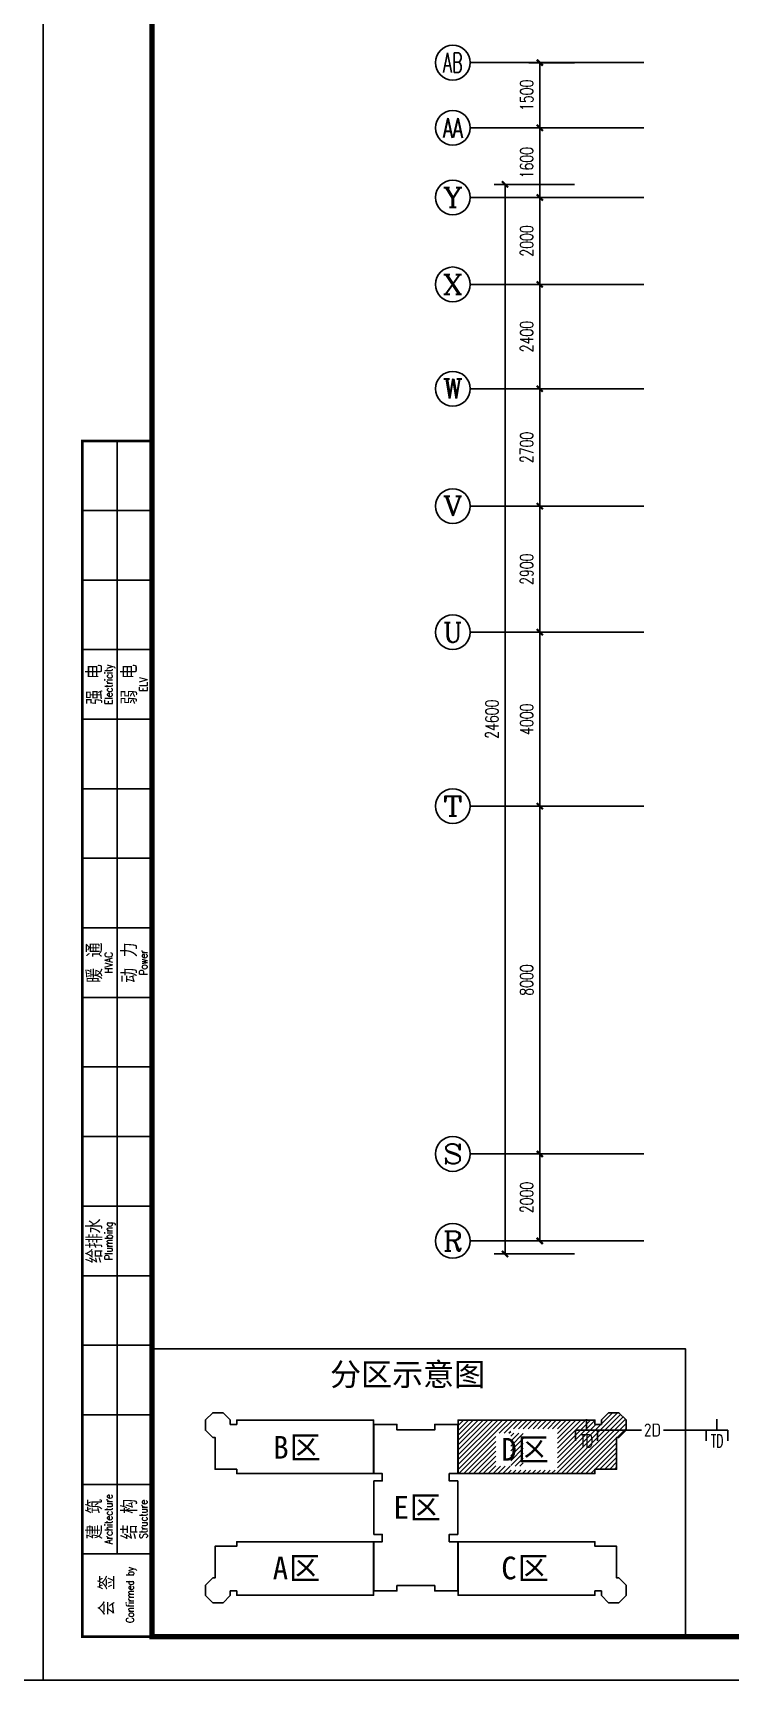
# Model space of a CAD drawing. Extents: x 190999 to 834799, y -200814 to 215286.
# Drawn here: x 547462 to 563485, y 71786 to 109670 of the extents above; entities that cross this region are included whole.
import ezdxf
from ezdxf.enums import TextEntityAlignment as Align

# ---------------------------------------------------------------- set-up
doc = ezdxf.new("R2010")
doc.units = 0
doc.header["$LTSCALE"] = 1000
doc.header["$MEASUREMENT"] = 0
for name, color, linetype in [('00-EQUIP', 3, 'Continuous'), ('00-SIG_TEXT', 7, 'Continuous'), ('00-WIRE-4', 6, 'Continuous'), ('AXIS', 3, 'Continuous'), ('AXIS_TEXT', 7, 'Continuous'), ('PUB_HATCH', 250, 'Continuous'), ('图框', 189, 'Continuous'), ('房间名称', 7, 'Continuous')]:
    doc.layers.add(name, color=color, linetype=linetype)
doc.styles.add('-GBCBIGGBENOR', font='GBENOR.shx', dxfattribs={"bigfont": 'GBCBIG.shx'})
doc.styles.add('_COMPLEX', font='COMPLEX.shx', dxfattribs={"width": 0.5})
doc.styles.add('_TCH_AXIS', font='COMPLEX', dxfattribs={"bigfont": 'GBCBIG'})
doc.styles.add('COMPLEX', font='COMPLEX')
doc.styles.add('DIM_FONT', font='SIMPLEX', dxfattribs={"width": 0.7, "bigfont": 'GBCBIG'})
doc.styles.add('HT', font='simhei.ttf')
doc.styles.get("Standard").update_dxf_attribs({"font": 'simhei.ttf'})
doc.styles.add('TKZ2_tjkts.shx', font='tjromant.shx', dxfattribs={"bigfont": 'tjkts.shx'})
doc.dimstyles.new('DIMN', dxfattribs={"dimtxt": 300, "dimasz": 100, "dimexe": 250, "dimexo": 300, "dimgap": 150, "dimtad": 1, "dimdec": 0, "dimzin": 0, "dimdsep": 46, "dimtxsty": 'DIM_FONT', "dimblk": 'ARCHTICK', "dimcen": 0.09, "dimclrt": 7, "dimazin": 2, "dimtfac": 1, "dimtdec": 0, "dimtix": 1, "dimtmove": 2, "dimatfit": 3, "dimfxl": 0, "dimtolj": 1, "dimtzin": 0, "dimarcsym": 0})

# ---------------------------------------------------------------- blocks, each defined once
blk = doc.blocks.new('TJAD_TK_A0')
at = {"layer": '图框'}
for p, q in [((973, -441.7), (973, 399.3)), ((2162, -441.7), (2162, 399.3)), ((990, -412.7), (990, -156.7)), ((982, -172.7), (998, -172.7)), ((982, -188.7), (998, -188.7)), ((982, -204.7), (998, -204.7)), ((982, -220.7), (998, -220.7)), ((982, -236.7), (998, -236.7)), ((982, -252.7), (998, -252.7)), ((982, -268.7), (998, -268.7)), ((982, -284.7), (998, -284.7)), ((982, -300.7), (998, -300.7)), ((982, -316.7), (998, -316.7)), ((982, -332.7), (998, -332.7)), ((982, -348.7), (998, -348.7)), ((982, -364.7), (998, -364.7)), ((982, -380.7), (998, -380.7)), ((982, -396.7), (998, -396.7)), ((990, -396.7), (990, -412.7)), ((982, -412.7), (998, -412.7)), ((973, -441.7), (2162, -441.7))]:
    blk.add_line(p, q, dxfattribs=at)
at = {"layer": '图框', "const_width": 1.2}
blk.add_lwpolyline([(2152, -431.7), (2152, 389.3), (998, 389.3), (998, -431.7)], close=True, dxfattribs=at)
at = {"layer": '图框', "const_width": 0.6}
blk.add_lwpolyline([(998, -431.7), (982, -431.7), (982, -156.7), (998, -156.7)], dxfattribs=at)
at = {"layer": '图框', "style": 'TKZ2_tjkts.shx'}
for s, p in [('强 电', (984.79, -212.7)), ('弱 电', (992.79, -212.7)), ('暖 通', (984.79, -276.7)), ('动 力', (992.79, -276.7)), ('给排水', (984.79, -340.7)), ('建 筑', (984.79, -404.7)), ('结 构', (992.79, -404.7)), ('会 签', (987.62, -422.2))]:
    blk.add_text(s, height=3.6, rotation=90, dxfattribs=at).set_placement(p, align=Align.MIDDLE_CENTER)
at = {"layer": '图框', "style": 'TKZ2_tjkts.shx', "width": 0.8}
for s, p in [('Electricity', (988.02, -212.7)), ('ELV', (996.02, -212.7)), ('HVAC', (988.02, -276.7)), ('Power', (996.02, -276.7)), ('Plumbing', (988.02, -340.7)), ('Architecture', (988.02, -404.7)), ('Structure', (996.02, -404.7)), ('Confirmed by', (992.95, -422.09))]:
    blk.add_text(s, height=1.8, rotation=90, dxfattribs=at).set_placement(p, align=Align.MIDDLE_CENTER)
blk = doc.blocks.new('_ArchTick')
at = {"const_width": 0.5}
blk.add_lwpolyline([(-0.7, -0.7), (0.7, 0.7)], dxfattribs=at)
blk = doc.blocks.new('*D266')
at = {"layer": 'AXIS', "color": 0, "lineweight": -2}
for p, q in [((559906, 83886), (558862, 83886)), ((559112, 81886), (559112, 83886)), ((559906, 81886), (558862, 81886))]:
    blk.add_line(p, q, dxfattribs=at)
at = {"layer": 'Defpoints', "color": 0}
for p in [(559112, 83886), (560206, 83886), (560206, 81886)]:
    blk.add_point(p, dxfattribs=at)
at = {"layer": 'AXIS', "color": 0, "lineweight": -2, "xscale": 100, "yscale": 100, "zscale": 100}
for p, rotation in [((559112, 83886), 90), ((559112, 81886), 270)]:
    blk.add_blockref('_ArchTick', p, dxfattribs=dict(at, rotation=rotation))
at = {"layer": 'AXIS', "color": 7, "insert": (558812, 82886), "char_height": 300, "attachment_point": 5, "rotation": 90, "style": 'DIM_FONT'}
blk.add_mtext('\\A1;2000', dxfattribs=at)
blk = doc.blocks.new('*D267')
at = {"layer": 'AXIS', "color": 0, "lineweight": -2}
for p, q in [((559906, 91886), (558862, 91886)), ((559112, 83886), (559112, 91886)), ((559906, 83886), (558862, 83886))]:
    blk.add_line(p, q, dxfattribs=at)
at = {"layer": 'Defpoints', "color": 0}
for p in [(559112, 91886), (560206, 91886), (560206, 83886)]:
    blk.add_point(p, dxfattribs=at)
at = {"layer": 'AXIS', "color": 0, "lineweight": -2, "xscale": 100, "yscale": 100, "zscale": 100}
for p, rotation in [((559112, 91886), 90), ((559112, 83886), 270)]:
    blk.add_blockref('_ArchTick', p, dxfattribs=dict(at, rotation=rotation))
at = {"layer": 'AXIS', "color": 7, "insert": (558812, 87886), "char_height": 300, "attachment_point": 5, "rotation": 90, "style": 'DIM_FONT'}
blk.add_mtext('\\A1;8000', dxfattribs=at)
blk = doc.blocks.new('*D268')
at = {"layer": 'AXIS', "color": 0, "lineweight": -2}
for p, q in [((559906, 95886), (558862, 95886)), ((559112, 91886), (559112, 95886)), ((559906, 91886), (558862, 91886))]:
    blk.add_line(p, q, dxfattribs=at)
at = {"layer": 'Defpoints', "color": 0}
for p in [(559112, 95886), (560206, 95886), (560206, 91886)]:
    blk.add_point(p, dxfattribs=at)
at = {"layer": 'AXIS', "color": 0, "lineweight": -2, "xscale": 100, "yscale": 100, "zscale": 100}
for p, rotation in [((559112, 95886), 90), ((559112, 91886), 270)]:
    blk.add_blockref('_ArchTick', p, dxfattribs=dict(at, rotation=rotation))
at = {"layer": 'AXIS', "color": 7, "insert": (558812, 93886), "char_height": 300, "attachment_point": 5, "rotation": 90, "style": 'DIM_FONT'}
blk.add_mtext('\\A1;4000', dxfattribs=at)
blk = doc.blocks.new('*D269')
at = {"layer": 'AXIS', "color": 0, "lineweight": -2}
for p, q in [((559906, 98786), (558862, 98786)), ((559112, 95886), (559112, 98786)), ((559906, 95886), (558862, 95886))]:
    blk.add_line(p, q, dxfattribs=at)
at = {"layer": 'Defpoints', "color": 0}
for p in [(559112, 98786), (560206, 98786), (560206, 95886)]:
    blk.add_point(p, dxfattribs=at)
at = {"layer": 'AXIS', "color": 0, "lineweight": -2, "xscale": 100, "yscale": 100, "zscale": 100}
for p, rotation in [((559112, 98786), 90), ((559112, 95886), 270)]:
    blk.add_blockref('_ArchTick', p, dxfattribs=dict(at, rotation=rotation))
at = {"layer": 'AXIS', "color": 7, "insert": (558812, 97336), "char_height": 300, "attachment_point": 5, "rotation": 90, "style": 'DIM_FONT'}
blk.add_mtext('\\A1;2900', dxfattribs=at)
blk = doc.blocks.new('*D270')
at = {"layer": 'AXIS', "color": 0, "lineweight": -2}
for p, q in [((559906, 101486), (558862, 101486)), ((559112, 98786), (559112, 101486)), ((559906, 98786), (558862, 98786))]:
    blk.add_line(p, q, dxfattribs=at)
at = {"layer": 'Defpoints', "color": 0}
for p in [(559112, 101486), (560206, 101486), (560206, 98786)]:
    blk.add_point(p, dxfattribs=at)
at = {"layer": 'AXIS', "color": 0, "lineweight": -2, "xscale": 100, "yscale": 100, "zscale": 100}
for p, rotation in [((559112, 101486), 90), ((559112, 98786), 270)]:
    blk.add_blockref('_ArchTick', p, dxfattribs=dict(at, rotation=rotation))
at = {"layer": 'AXIS', "color": 7, "insert": (558812, 100136), "char_height": 300, "attachment_point": 5, "rotation": 90, "style": 'DIM_FONT'}
blk.add_mtext('\\A1;2700', dxfattribs=at)
blk = doc.blocks.new('*D271')
at = {"layer": 'AXIS', "color": 0, "lineweight": -2}
for p, q in [((559906, 103886), (558862, 103886)), ((559112, 101486), (559112, 103886)), ((559906, 101486), (558862, 101486))]:
    blk.add_line(p, q, dxfattribs=at)
at = {"layer": 'Defpoints', "color": 0}
for p in [(559112, 103886), (560206, 103886), (560206, 101486)]:
    blk.add_point(p, dxfattribs=at)
at = {"layer": 'AXIS', "color": 0, "lineweight": -2, "xscale": 100, "yscale": 100, "zscale": 100}
for p, rotation in [((559112, 103886), 90), ((559112, 101486), 270)]:
    blk.add_blockref('_ArchTick', p, dxfattribs=dict(at, rotation=rotation))
at = {"layer": 'AXIS', "color": 7, "insert": (558812, 102686), "char_height": 300, "attachment_point": 5, "rotation": 90, "style": 'DIM_FONT'}
blk.add_mtext('\\A1;2400', dxfattribs=at)
blk = doc.blocks.new('*D272')
at = {"layer": 'AXIS', "color": 0, "lineweight": -2}
for p, q in [((559906, 105886), (558862, 105886)), ((559112, 103886), (559112, 105886)), ((559906, 103886), (558862, 103886))]:
    blk.add_line(p, q, dxfattribs=at)
at = {"layer": 'Defpoints', "color": 0}
for p in [(559112, 105886), (560206, 105886), (560206, 103886)]:
    blk.add_point(p, dxfattribs=at)
at = {"layer": 'AXIS', "color": 0, "lineweight": -2, "xscale": 100, "yscale": 100, "zscale": 100}
for p, rotation in [((559112, 105886), 90), ((559112, 103886), 270)]:
    blk.add_blockref('_ArchTick', p, dxfattribs=dict(at, rotation=rotation))
at = {"layer": 'AXIS', "color": 7, "insert": (558812, 104886), "char_height": 300, "attachment_point": 5, "rotation": 90, "style": 'DIM_FONT'}
blk.add_mtext('\\A1;2000', dxfattribs=at)
blk = doc.blocks.new('*D273')
at = {"layer": 'AXIS', "color": 0, "lineweight": -2}
for p, q in [((559906, 107486), (558862, 107486)), ((559112, 105886), (559112, 107486)), ((559906, 105886), (558862, 105886))]:
    blk.add_line(p, q, dxfattribs=at)
at = {"layer": 'Defpoints', "color": 0}
for p in [(559112, 107486), (560206, 107486), (560206, 105886)]:
    blk.add_point(p, dxfattribs=at)
at = {"layer": 'AXIS', "color": 0, "lineweight": -2, "xscale": 100, "yscale": 100, "zscale": 100}
for p, rotation in [((559112, 107486), 90), ((559112, 105886), 270)]:
    blk.add_blockref('_ArchTick', p, dxfattribs=dict(at, rotation=rotation))
at = {"layer": 'AXIS', "color": 7, "insert": (558812, 106686), "char_height": 300, "attachment_point": 5, "rotation": 90, "style": 'DIM_FONT'}
blk.add_mtext('\\A1;1600', dxfattribs=at)
blk = doc.blocks.new('*D274')
at = {"layer": 'AXIS', "color": 0, "lineweight": -2}
for p, q in [((559906, 108986), (558862, 108986)), ((559112, 107486), (559112, 108986)), ((559906, 107486), (558862, 107486))]:
    blk.add_line(p, q, dxfattribs=at)
at = {"layer": 'Defpoints', "color": 0}
for p in [(559112, 108986), (560206, 108986), (560206, 107486)]:
    blk.add_point(p, dxfattribs=at)
at = {"layer": 'AXIS', "color": 0, "lineweight": -2, "xscale": 100, "yscale": 100, "zscale": 100}
for p, rotation in [((559112, 108986), 90), ((559112, 107486), 270)]:
    blk.add_blockref('_ArchTick', p, dxfattribs=dict(at, rotation=rotation))
at = {"layer": 'AXIS', "color": 7, "insert": (558812, 108236), "char_height": 300, "attachment_point": 5, "rotation": 90, "style": 'DIM_FONT'}
blk.add_mtext('\\A1;1500', dxfattribs=at)
blk = doc.blocks.new('*D275')
at = {"layer": 'AXIS', "color": 0, "lineweight": -2}
for p, q in [((559906, 106186), (558062, 106186)), ((558312, 81586), (558312, 106186)), ((559906, 81586), (558062, 81586))]:
    blk.add_line(p, q, dxfattribs=at)
at = {"layer": 'Defpoints', "color": 0}
for p in [(558312, 106186), (560206, 106186), (560206, 81586)]:
    blk.add_point(p, dxfattribs=at)
at = {"layer": 'AXIS', "color": 0, "lineweight": -2, "xscale": 100, "yscale": 100, "zscale": 100}
for p, rotation in [((558312, 106186), 90), ((558312, 81586), 270)]:
    blk.add_blockref('_ArchTick', p, dxfattribs=dict(at, rotation=rotation))
at = {"layer": 'AXIS', "color": 7, "insert": (558012, 93886), "char_height": 300, "attachment_point": 5, "rotation": 90, "style": 'DIM_FONT'}
blk.add_mtext('\\A1;24600', dxfattribs=at)
blk = doc.blocks.new('_AXISO')
blk.add_circle((0, 0), 0.5)
at = {"layer": 'AXIS_TEXT', "style": 'COMPLEX', "width": 1.041667}
blk.add_attdef('A', text='', height=0.56, dxfattribs=at).set_placement((-0.25, -0.28), (0.25, -0.28), align=Align.FIT)
blk = doc.blocks.new('_LINKPT1')
at = {"color": 0}
blk.add_line((0, 0), (0, 0), dxfattribs=at)
blk = doc.blocks.new('IO37IMB6')
for p, q in [((-0.5, 0.499), (-0.5, 0.999)), ((0.5, 0.999), (0.5, 0.499)), ((0.5, 0.499), (-0.5, 0.499)), ((0, 0.5), (0, 0))]:
    blk.add_line(p, q)
at = {"xscale": 0.002, "yscale": 0.002, "zscale": 0.002}
for p in [(0, 1.384), (-0.5, 0.499), (0, 0), (0.5, 0.499)]:
    blk.add_blockref('_LINKPT1', p, dxfattribs=at)
at = {"style": '_COMPLEX', "width": 0.6, "flags": 8}
blk.add_attdef('$TEXT$', text='', height=0.6, dxfattribs=at).set_placement((0, 1), align=Align.MIDDLE_CENTER)
at = {"flags": 9}
blk.add_attdef('A', (0, 0), '', height=0.00002, dxfattribs=at)

msp = doc.modelspace()

# ---------------------------------------------------------------- hatches: boundary and pattern name
at = {"layer": 'PUB_HATCH'}
h = msp.add_hatch(dxfattribs=at)
h.set_pattern_fill('ANSI31', color=256, scale=50, style=0)
h.set_pattern_definition([(45, (100850.36, 0), (-56.126601, 56.126601), [])])
h.paths.add_polyline_path([(557234.5, 77665.8), (557234.5, 76535.8), (560377, 76535.8), (560377, 76635.8), (560877.1, 76635.8), (560877.1, 77365.8), (560930.2, 77365.8), (561097.1, 77532.7), (561097.1, 77768.8), (560930.1, 77935.8), (560694, 77935.8), (560527, 77768.8), (560527, 77665.8), (560377, 77665.8), (560377, 77765.8), (557234.5, 77765.8)])
edge = h.paths.add_edge_path(flags=16)
edge.add_line((558099.7, 76706.1), (558730.3, 76706.1))
edge.add_line((558730.3, 76706.1), (558730.3, 77463.7))
edge.add_line((558730.3, 77463.7), (558099.7, 77463.7))
edge.add_line((558099.7, 77463.7), (558099.7, 76706.1))
edge.add_line((558445.3, 76614.5), (559518.9, 76614.5))
edge.add_line((559518.9, 76614.5), (559518.9, 77567.1))
edge.add_line((559518.9, 77567.1), (558445.3, 77567.1))
edge.add_line((558445.3, 77567.1), (558445.3, 76614.5))

# ---------------------------------------------------------------- linework, layer by layer
msp.add_lwpolyline([(550198.5, 72786.5), (562464, 72786.5), (562464, 79404), (550198.5, 79404)], close=True)
for points in [[(555289.5, 77665.8), (555289.5, 76535.8), (552147, 76535.8), (552147, 76635.8), (551647, 76635.8), (551647, 77365.8), (551593.9, 77365.8), (551427, 77532.7), (551427, 77768.8), (551594, 77935.8), (551830.1, 77935.8), (551997.1, 77768.8), (551997.1, 77665.8), (552147, 77665.8), (552147, 77765.8), (555289.5, 77765.8), (555289.5, 77665.8)], [(556262, 73960.8), (556697, 73960.8), (556697, 73835.8), (557229.5, 73835.8), (557229.5, 73835.8), (557229.5, 74965.8), (557032, 74965.8), (557032, 75135.8), (557227, 75135.8), (557227, 76365.8), (557032, 76365.8), (557032, 76535.8), (557229.5, 76535.8), (557229.5, 77665.8), (556697, 77665.8), (556697, 77540.8), (555827.1, 77540.8), (555827.1, 77665.8), (555294.5, 77665.8), (555294.5, 76535.8), (555492.1, 76535.8), (555492.1, 76365.8), (555297.1, 76365.8), (555297.1, 75135.8), (555492.1, 75135.8), (555492.1, 74965.8), (555294.5, 74965.8), (555294.5, 73835.8), (555294.5, 73835.8), (555827.1, 73835.8), (555827.1, 73960.8), (556262, 73960.8)], [(557234.5, 77665.8), (557234.5, 76535.8), (560377, 76535.8), (560377, 76635.8), (560877.1, 76635.8), (560877.1, 77365.8), (560930.2, 77365.8), (561097.1, 77532.7), (561097.1, 77768.8), (560930.1, 77935.8), (560694, 77935.8), (560527, 77768.8), (560527, 77665.8), (560377, 77665.8), (560377, 77765.8), (557234.5, 77765.8), (557234.5, 77665.8)], [(555289.5, 73835.8), (555289.5, 74965.8), (552147, 74965.8), (552147, 74865.8), (551647, 74865.8), (551647, 74135.8), (551593.9, 74135.8), (551427, 73968.9), (551427, 73732.8), (551594, 73565.8), (551830.1, 73565.8), (551997.1, 73732.8), (551997.1, 73835.8), (552147, 73835.8), (552147, 73735.8), (555289.5, 73735.8), (555289.5, 73835.8)], [(557234.5, 73835.8), (557234.5, 74965.8), (560377, 74965.8), (560377, 74865.8), (560877.1, 74865.8), (560877.1, 74135.8), (560930.2, 74135.8), (561097.1, 73968.9), (561097.1, 73732.8), (560930.1, 73565.8), (560694, 73565.8), (560527, 73732.8), (560527, 73835.8), (560377, 73835.8), (560377, 73735.8), (557234.5, 73735.8), (557234.5, 73835.8)]]:
    msp.add_lwpolyline(points)
at = {"layer": '00-WIRE-4'}
for p, q in [((560434.6, 77537), (561452, 77537)), ((561952.6, 77537), (562934.6, 77537))]:
    msp.add_line(p, q, dxfattribs=at)
at = {"layer": 'AXIS'}
for p, q in [((561506.1, 108986.5), (557511.6, 108986.5)), ((561506.1, 107486.5), (557511.6, 107486.5)), ((561506.1, 105886.5), (557511.6, 105886.5)), ((561506.1, 103886.5), (557511.6, 103886.5)), ((561506.1, 101486.5), (557511.6, 101486.5)), ((561506.1, 98786.5), (557511.6, 98786.5)), ((561506.1, 95886.5), (557511.6, 95886.5)), ((561506.1, 91886.5), (557511.6, 91886.5)), ((561506.1, 83886.5), (557511.6, 83886.5)), ((561506.1, 81886.5), (557511.6, 81886.5))]:
    msp.add_line(p, q, dxfattribs=at)

# ---------------------------------------------------------------- block references
at = {"layer": '00-EQUIP'}
ref = msp.add_blockref('IO37IMB6', (560184.6, 77786.5), dxfattribs=dict(at, xscale=500, yscale=500, zscale=500, rotation=180))
ref.add_attrib('$TEXT$', 'TD', dxfattribs={"layer": '0', "height": 300, "style": '_COMPLEX', "width": 0.6, "flags": 8}).set_placement((560184.6, 77286.5), align=Align.MIDDLE_CENTER)
ref = msp.add_blockref('IO37IMB6', (563184.6, 77786.5), dxfattribs=dict(at, xscale=500, yscale=500, zscale=500, rotation=180))
ref.add_attrib('$TEXT$', 'TD', dxfattribs={"layer": '0', "height": 300, "style": '_COMPLEX', "width": 0.6, "flags": 8}).set_placement((563184.6, 77286.5), align=Align.MIDDLE_CENTER)
at = {"layer": 'AXIS'}
ref = msp.add_blockref('_AXISO', (557111.6, 108986.5), dxfattribs=dict(at, xscale=800, yscale=800, zscale=800))
ref.add_attrib('A', 'AB', dxfattribs={"layer": 'AXIS_TEXT', "height": 452.55, "style": '_TCH_AXIS', "width": 0.552632}).set_placement((556885.4, 108760.2), (557337.9, 108760.2), align=Align.FIT)
ref = msp.add_blockref('_AXISO', (557111.6, 107486.5), dxfattribs=dict(at, xscale=800, yscale=800, zscale=800))
ref.add_attrib('A', 'AA', dxfattribs={"layer": 'AXIS_TEXT', "height": 452.55, "style": '_TCH_AXIS', "width": 0.538462}).set_placement((556885.4, 107260.2), (557337.9, 107260.2), align=Align.FIT)
ref = msp.add_blockref('_AXISO', (557111.6, 105886.5), dxfattribs=dict(at, xscale=800, yscale=800, zscale=800))
ref.add_attrib('A', 'Y', dxfattribs={"layer": 'AXIS_TEXT', "height": 452.5, "style": '_TCH_AXIS', "width": 1.105263}).set_placement((556885.4, 105660.2), (557337.9, 105660.2), align=Align.FIT)
ref = msp.add_blockref('_AXISO', (557111.6, 103886.5), dxfattribs=dict(at, xscale=800, yscale=800, zscale=800))
ref.add_attrib('A', 'X', dxfattribs={"layer": 'AXIS_TEXT', "height": 452.5, "style": '_TCH_AXIS', "width": 1.166667}).set_placement((556885.4, 103660.2), (557337.9, 103660.2), align=Align.FIT)
ref = msp.add_blockref('_AXISO', (557111.6, 101486.5), dxfattribs=dict(at, xscale=800, yscale=800, zscale=800))
ref.add_attrib('A', 'W', dxfattribs={"layer": 'AXIS_TEXT', "height": 452.5, "style": '_TCH_AXIS', "width": 0.954545}).set_placement((556885.4, 101260.2), (557337.9, 101260.2), align=Align.FIT)
ref = msp.add_blockref('_AXISO', (557111.6, 98786.5), dxfattribs=dict(at, xscale=800, yscale=800, zscale=800))
ref.add_attrib('A', 'V', dxfattribs={"layer": 'AXIS_TEXT', "height": 452.5, "style": '_TCH_AXIS', "width": 1.166667}).set_placement((556885.4, 98560.2), (557337.9, 98560.2), align=Align.FIT)
ref = msp.add_blockref('_AXISO', (557111.6, 95886.5), dxfattribs=dict(at, xscale=800, yscale=800, zscale=800))
ref.add_attrib('A', 'U', dxfattribs={"layer": 'AXIS_TEXT', "height": 452.5, "style": '_TCH_AXIS', "width": 1.05}).set_placement((556885.4, 95660.2), (557337.9, 95660.2), align=Align.FIT)
ref = msp.add_blockref('_AXISO', (557111.6, 91886.5), dxfattribs=dict(at, xscale=800, yscale=800, zscale=800))
ref.add_attrib('A', 'T', dxfattribs={"layer": 'AXIS_TEXT', "height": 452.5, "style": '_TCH_AXIS', "width": 1.4}).set_placement((556885.4, 91660.2), (557337.9, 91660.2), align=Align.FIT)
ref = msp.add_blockref('_AXISO', (557111.6, 83886.5), dxfattribs=dict(at, xscale=800, yscale=800, zscale=800))
ref.add_attrib('A', 'S', dxfattribs={"layer": 'AXIS_TEXT', "height": 452.5, "style": '_TCH_AXIS', "width": 1.5}).set_placement((556885.4, 83660.2), (557337.9, 83660.2), align=Align.FIT)
ref = msp.add_blockref('_AXISO', (557111.6, 81886.5), dxfattribs=dict(at, xscale=800, yscale=800, zscale=800))
ref.add_attrib('A', 'R', dxfattribs={"layer": 'AXIS_TEXT', "height": 452.5, "style": '_TCH_AXIS', "width": 1.166667}).set_placement((556885.4, 81660.2), (557337.9, 81660.2), align=Align.FIT)
at = {"layer": '图框', "xscale": 100, "yscale": 100, "zscale": 100}
for p in [(331498.6, 115956.8), (450398.6, 115956.8)]:
    msp.add_blockref('TJAD_TK_A0', p, dxfattribs=at)

# ---------------------------------------------------------------- texts
at = {"layer": '00-SIG_TEXT', "style": '-GBCBIGGBENOR'}
msp.add_text('2D', height=300, dxfattribs=at).set_placement((561702.3, 77537), align=Align.MIDDLE_CENTER)
at = {"layer": '房间名称', "style": 'HT'}
for s, height, p in [('分区示意图', 522.78, (554289.8, 78556.3)), ('B', 522.8, (552984, 76877.5)), ('区', 522.8, (553362.1, 76877.5)), ('D', 522.8, (558226, 76832.3)), ('区', 522.8, (558604.1, 76832.3)), ('E', 522.8, (555746, 75498.5)), ('区', 522.8, (556124.1, 75498.5)), ('区', 522.8, (553350.3, 74101.2)), ('C', 522.8, (558226, 74103.1)), ('区', 522.8, (558604.1, 74103.1)), ('A', 522.8, (552972.2, 74101.2))]:
    msp.add_text(s, height=height, dxfattribs=at).set_placement(p)

# ---------------------------------------------------------------- dimensions: what is measured, and where the dimension line sits
at = {"layer": 'AXIS'}
for p1, p2, distance, picture, middle in [((560206.1, 107486.5), (560206.1, 108986.5), 1094.4, '*D274', (558811.6, 108236.5)), ((560206.1, 105886.5), (560206.1, 107486.5), 1094.4, '*D273', (558811.6, 106686.5)), ((560206.1, 81586.5), (560206.1, 106186.5), 1894.4, '*D275', (558011.6, 93886.5)), ((560206.1, 103886.5), (560206.1, 105886.5), 1094.4, '*D272', (558811.6, 104886.5)), ((560206.1, 101486.5), (560206.1, 103886.5), 1094.4, '*D271', (558811.6, 102686.5)), ((560206.1, 98786.5), (560206.1, 101486.5), 1094.4, '*D270', (558811.6, 100136.5)), ((560206.1, 95886.5), (560206.1, 98786.5), 1094.4, '*D269', (558811.6, 97336.5)), ((560206.1, 91886.5), (560206.1, 95886.5), 1094.4, '*D268', (558811.6, 93886.5)), ((560206.1, 83886.5), (560206.1, 91886.5), 1094.4, '*D267', (558811.6, 87886.5)), ((560206.1, 81886.5), (560206.1, 83886.5), 1094.4, '*D266', (558811.6, 82886.5))]:
    dim = msp.add_aligned_dim(p1=p1, p2=p2, distance=distance, dimstyle='DIMN', dxfattribs=at)
    dim.commit()
    dim.dimension.update_dxf_attribs({"geometry": picture, "text_midpoint": middle})

doc.saveas('drawing.dxf')
